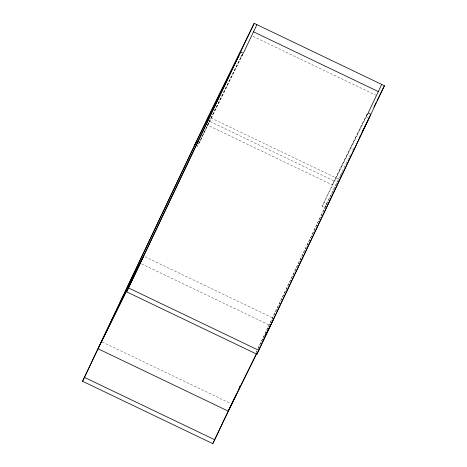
<?xml version="1.0" encoding="UTF-8"?>
<svg xmlns="http://www.w3.org/2000/svg" width="467" height="467" viewBox="0 0 467 467"><rect width="100%" height="100%" fill="white"/><g stroke="black" fill="none" stroke-linecap="round" stroke-linejoin="round"><path stroke-width="0.35" stroke-dasharray="2.33 1.75" d="M242.437 54.014L210.921 117.964L197.343 146.574L242.688 54.551M199.257 142.686L209.444 121.227L334.255 181.009M242.642 54.546L241.41 57.143L239.781 56.361M338.686 179.608L324.869 207.652L322.154 206.35L335.738 177.746L367.249 113.796M367.762 113.674L366.221 116.925L368.936 118.221M256.196 352.276L256.821 350.962M258.064 348.329L338.447 179.048L350.991 153.596M256.097 352.626L256.722 351.307M257.971 348.674L326.783 203.764L324.069 202.462M242.589 53.968L207.529 125.115L332.341 184.897L367.401 113.75M322.154 206.35L368.136 113.037M352.597 150.333L353.887 147.724M339.97 176.999L342.223 172.428M252.91 36.321L375.754 95.151M210.921 117.964L338.447 179.048M144.928 256.716L273.195 318.15M141.536 263.867L269.798 325.301M102.121 341.943L230.383 403.377"/><path stroke-width="0.7" d="M231.702 404.002L212.806 443.65L82.566 381.27L208.212 116.668L254.194 23.35L384.434 85.73L256.873 354.219L126.633 291.846L238.695 55.842M82.566 381.27L196.543 141.384L198.171 142.166M126.633 291.846L254.194 23.35M256.908 24.652L243.325 53.256L240.61 51.954L194.628 145.272M381.72 84.428L368.136 113.037L370.851 114.333L362.164 131.957M212.806 443.65L233.097 400.919M239.338 387.773L239.962 386.46M236.705 393.465L232.011 403.348L256.476 353.723M238.269 390.173L240.458 385.561M256.873 354.219L368.936 118.221M101.462 341.628L143.614 256.085M140.217 263.236L98.064 348.779L228.305 411.158L256.622 353.694M373.822 107.264L376.396 102.04M377.038 100.738L384.434 85.73M359.911 136.527L360.559 135.22M265.49 335.44L266.132 334.133M266.774 332.831L273.855 318.465M262.092 342.591L270.457 325.616M253.511 31.803L378.323 91.579M128.553 287.952L258.788 350.332M84.48 377.383L214.721 439.762"/></g></svg>
